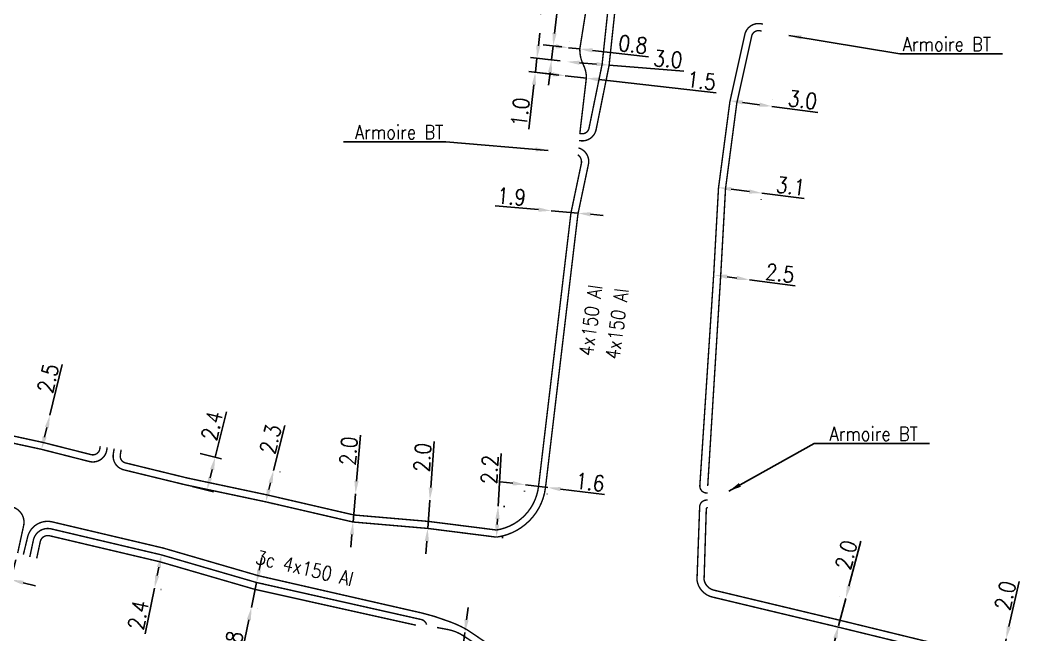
# Model space of a CAD drawing. Header units: millimetres. Extents: x 184994 to 186004, y 128000 to 129009.
# Drawn here: x 185193.6 to 185265.8, y 128350.1 to 128393.6 of the extents above; entities that cross this region are included whole.
import ezdxf
from ezdxf.enums import TextEntityAlignment as Align

# ---------------------------------------------------------------- set-up
doc = ezdxf.new("R2010")
doc.units = ezdxf.units.MM
doc.header["$PDMODE"] = 34
doc.linetypes.add('B_ST_Al', pattern=[2000, 1000, 1000])
doc.layers.get('Defpoints').update_dxf_attribs({"linetype": 'CONTINUOUS'})
doc.layers.add('B_100', color=3, linetype='CONTINUOUS')
doc.layers.add('B_110', color=1, linetype='CONTINUOUS')
doc.styles.get("Standard").update_dxf_attribs({"font": 'romans.shx', "width": 0.85})
doc.dimstyles.get("Standard").update_dxf_attribs({"dimtxt": 1.5, "dimasz": 1.2, "dimexe": 0.625, "dimexo": 0.625, "dimgap": 0.25, "dimtad": 1, "dimdec": 1, "dimzin": 0, "dimdsep": 46, "dimtxsty": 'Standard', "dimcen": -0.5, "dimadec": 0, "dimazin": 0, "dimtfac": 1, "dimtdec": 1, "dimtmove": 0, "dimatfit": 3, "dimfxl": 0, "dimtolj": 1, "dimtzin": 0, "dimarcsym": 0})

# ---------------------------------------------------------------- blocks, each defined once
blk = doc.blocks.new('*D223')
at = {"layer": 'B_100', "color": 0, "linetype": 'Continuous', "lineweight": -2, "transparency": 16777216}
for p, q in [((185227.5, 128359.196), (185227.702, 128362.936)), ((185227.886, 128359.175), (185227.968, 128359.171)), ((185227.43, 128357.898), (185227.451, 128358.298)), ((185227.767, 128356.979), (185227.849, 128356.974))]:
    blk.add_line(p, q, dxfattribs=at)
at = {"layer": 'B_100', "color": 0, "linetype": 'Continuous', "transparency": 16777216}
for points in [[(185227.302, 128358.306), (185227.601, 128358.289), (185227.5, 128359.196)], [(185227.28, 128357.906), (185227.579, 128357.89), (185227.381, 128356.999)]]:
    blk.add_solid(points, dxfattribs=at)
at = {"layer": 'Defpoints', "color": 0, "linetype": 'Continuous', "transparency": 16777216}
for p in [(185227.418, 128359.201), (185227.5, 128359.196), (185227.299, 128357.004)]:
    blk.add_point(p, dxfattribs=at)
at = {"layer": 'B_100', "color": 0, "linetype": 'Continuous', "transparency": 16777216, "insert": (185226.889, 128361.789), "char_height": 1.125, "attachment_point": 5, "rotation": 86.90591}
blk.add_mtext('\\A1;2.2', dxfattribs=at)
blk = doc.blocks.new('*D224')
at = {"layer": 'B_100', "color": 0, "linetype": 'Continuous', "lineweight": -2, "transparency": 16777216}
for p, q in [((185222.722, 128360.508), (185222.965, 128363.777)), ((185222.508, 128357.616), (185222.656, 128359.61)), ((185222.441, 128356.718), (185222.375, 128355.821))]:
    blk.add_line(p, q, dxfattribs=at)
at = {"layer": 'B_100', "color": 0, "linetype": 'Continuous', "transparency": 16777216}
for points in [[(185222.573, 128360.519), (185222.872, 128360.497), (185222.656, 128359.61)], [(185222.292, 128356.729), (185222.591, 128356.707), (185222.508, 128357.616)]]:
    blk.add_solid(points, dxfattribs=at)
at = {"layer": 'Defpoints', "color": 0, "linetype": 'Continuous', "transparency": 16777216}
for p in [(185222.656, 128359.61), (185222.656, 128359.61), (185222.508, 128357.616)]:
    blk.add_point(p, dxfattribs=at)
at = {"layer": 'B_100', "color": 0, "linetype": 'Continuous', "transparency": 16777216, "insert": (185222.129, 128362.647), "char_height": 1.125, "attachment_point": 5, "rotation": 85.7581}
blk.add_mtext('\\A1;2.0', dxfattribs=at)
blk = doc.blocks.new('*D225')
at = {"layer": 'B_100', "color": 0, "linetype": 'Continuous', "lineweight": -2, "transparency": 16777216}
for p, q in [((185228.538, 128360.818), (185227.645, 128360.929)), ((185229.431, 128360.707), (185231.019, 128360.51)), ((185231.912, 128360.399), (185235.03, 128360.012)), ((185229.377, 128360.273), (185229.373, 128360.242)), ((185230.965, 128360.076), (185230.961, 128360.045))]:
    blk.add_line(p, q, dxfattribs=at)
at = {"layer": 'B_100', "color": 0, "linetype": 'Continuous', "transparency": 16777216}
for points in [[(185228.556, 128360.967), (185228.519, 128360.669), (185229.431, 128360.707)], [(185231.93, 128360.548), (185231.893, 128360.25), (185231.019, 128360.51)]]:
    blk.add_solid(points, dxfattribs=at)
at = {"layer": 'Defpoints', "color": 0, "linetype": 'Continuous', "transparency": 16777216}
for p in [(185229.431, 128360.707), (185229.435, 128360.738), (185231.023, 128360.541)]:
    blk.add_point(p, dxfattribs=at)
at = {"layer": 'B_100', "color": 0, "linetype": 'Continuous', "transparency": 16777216, "insert": (185234.01, 128360.895), "char_height": 1.125, "attachment_point": 5, "rotation": 352.925}
blk.add_mtext('\\A1;1.6', dxfattribs=at)
blk = doc.blocks.new('*D226')
at = {"layer": 'B_100', "color": 0, "linetype": 'Continuous', "lineweight": -2, "transparency": 16777216}
for p, q in [((185230.369, 128380.206), (185227.285, 128380.483)), ((185233.158, 128379.955), (185231.266, 128380.125)), ((185234.054, 128379.874), (185234.951, 128379.793))]:
    blk.add_line(p, q, dxfattribs=at)
at = {"layer": 'B_100', "color": 0, "linetype": 'Continuous', "transparency": 16777216}
for points in [[(185230.383, 128380.355), (185230.356, 128380.056), (185231.266, 128380.125)], [(185234.068, 128380.023), (185234.041, 128379.724), (185233.158, 128379.955)]]:
    blk.add_solid(points, dxfattribs=at)
at = {"layer": 'Defpoints', "color": 0, "linetype": 'Continuous', "transparency": 16777216}
for p in [(185231.266, 128380.125), (185231.266, 128380.125), (185233.158, 128379.955)]:
    blk.add_point(p, dxfattribs=at)
at = {"layer": 'B_100', "color": 0, "linetype": 'Continuous', "transparency": 16777216, "insert": (185228.446, 128381.132), "char_height": 1.125, "attachment_point": 5, "rotation": 354.854}
blk.add_mtext('\\A1;1.9', dxfattribs=at)
blk = doc.blocks.new('*D227')
at = {"layer": 'B_110', "color": 0, "linetype": 'Continuous', "lineweight": -2, "transparency": 16777216}
for p, q in [((185233.268, 128390.614), (185234.465, 128390.519)), ((185235.362, 128390.448), (185240.654, 128390.027))]:
    blk.add_line(p, q, dxfattribs=at)
at = {"layer": 'B_110', "color": 0, "linetype": 'Continuous', "transparency": 16777216}
for points in [[(185233.28, 128390.764), (185233.257, 128390.465), (185232.371, 128390.686)], [(185234.477, 128390.669), (185234.453, 128390.37), (185235.362, 128390.448)]]:
    blk.add_solid(points, dxfattribs=at)
at = {"layer": 'Defpoints', "color": 0, "linetype": 'Continuous', "transparency": 16777216}
for p in [(185232.371, 128390.686), (185232.371, 128390.686), (185235.362, 128390.448)]:
    blk.add_point(p, dxfattribs=at)
at = {"layer": 'B_110', "color": 0, "linetype": 'Continuous', "transparency": 16777216, "insert": (185239.528, 128390.869), "char_height": 1.125, "attachment_point": 5, "rotation": 355.45463}
blk.add_mtext('\\A1;3.0', dxfattribs=at)
blk = doc.blocks.new('*D232')
at = {"layer": 'B_100', "color": 0, "linetype": 'Continuous', "lineweight": -2, "transparency": 16777216}
for p, q in [((185243.719, 128375.453), (185244.412, 128375.359)), ((185245.304, 128375.238), (185248.553, 128374.799))]:
    blk.add_line(p, q, dxfattribs=at)
at = {"layer": 'B_100', "color": 0, "linetype": 'Continuous', "transparency": 16777216}
for points in [[(185243.739, 128375.602), (185243.699, 128375.304), (185242.827, 128375.574)], [(185244.433, 128375.508), (185244.392, 128375.211), (185245.304, 128375.238)]]:
    blk.add_solid(points, dxfattribs=at)
at = {"layer": 'Defpoints', "color": 0, "linetype": 'Continuous', "transparency": 16777216}
for p in [(185242.827, 128375.574), (185245.304, 128375.238), (185245.304, 128375.238)]:
    blk.add_point(p, dxfattribs=at)
at = {"layer": 'B_100', "color": 0, "linetype": 'Continuous', "transparency": 16777216, "insert": (185247.475, 128375.701), "char_height": 1.125, "attachment_point": 5, "rotation": 352.2898}
blk.add_mtext('\\A1;2.5', dxfattribs=at)
blk = doc.blocks.new('*D233')
at = {"layer": 'B_100', "color": 0, "linetype": 'Continuous', "lineweight": -2, "transparency": 16777216}
for p, q in [((185243.057, 128381.307), (185243.057, 128381.304)), ((185244.009, 128381.655), (185245.298, 128381.49)), ((185246.191, 128381.375), (185249.172, 128380.994)), ((185246.132, 128380.913), (185246.132, 128380.911))]:
    blk.add_line(p, q, dxfattribs=at)
at = {"layer": 'B_100', "color": 0, "linetype": 'Continuous', "transparency": 16777216}
for points in [[(185244.028, 128381.804), (185243.99, 128381.506), (185243.116, 128381.769)], [(185245.317, 128381.639), (185245.279, 128381.341), (185246.191, 128381.375)]]:
    blk.add_solid(points, dxfattribs=at)
at = {"layer": 'Defpoints', "color": 0, "linetype": 'Continuous', "transparency": 16777216}
for p in [(185243.116, 128381.772), (185246.191, 128381.378), (185246.191, 128381.375)]:
    blk.add_point(p, dxfattribs=at)
at = {"layer": 'B_100', "color": 0, "linetype": 'Continuous', "transparency": 16777216, "insert": (185248.223, 128381.872), "char_height": 1.125, "attachment_point": 5, "rotation": 352.70854}
blk.add_mtext('\\A1;3.1', dxfattribs=at)
blk = doc.blocks.new('*D234')
at = {"layer": 'B_100', "color": 0, "linetype": 'Continuous', "lineweight": -2, "transparency": 16777216}
for p, q in [((185243.99, 128388.386), (185243.99, 128388.386)), ((185244.819, 128387.802), (185246.009, 128387.643)), ((185246.963, 128387.988), (185246.963, 128387.988)), ((185246.901, 128387.524), (185250.15, 128387.089))]:
    blk.add_line(p, q, dxfattribs=at)
at = {"layer": 'B_100', "color": 0, "linetype": 'Continuous', "transparency": 16777216}
for points in [[(185244.839, 128387.951), (185244.8, 128387.653), (185243.927, 128387.921)], [(185246.029, 128387.792), (185245.989, 128387.494), (185246.901, 128387.524)]]:
    blk.add_solid(points, dxfattribs=at)
at = {"layer": 'Defpoints', "color": 0, "linetype": 'Continuous', "transparency": 16777216}
for p in [(185243.927, 128387.921), (185246.901, 128387.524), (185246.901, 128387.524)]:
    blk.add_point(p, dxfattribs=at)
at = {"layer": 'B_100', "color": 0, "linetype": 'Continuous', "transparency": 16777216, "insert": (185249.071, 128387.99), "char_height": 1.125, "attachment_point": 5, "rotation": 352.37949}
blk.add_mtext('\\A1;3.0', dxfattribs=at)
blk = doc.blocks.new('*D244')
at = {"layer": 'B_100', "color": 0, "linetype": 'Continuous', "lineweight": -2, "transparency": 16777216}
for p, q in [((185217.463, 128360.96), (185217.744, 128364.226)), ((185217.215, 128358.071), (185217.386, 128360.063)), ((185217.137, 128357.174), (185217.06, 128356.277))]:
    blk.add_line(p, q, dxfattribs=at)
at = {"layer": 'B_100', "color": 0, "linetype": 'Continuous', "transparency": 16777216}
for points in [[(185217.314, 128360.973), (185217.612, 128360.947), (185217.386, 128360.063)], [(185216.988, 128357.187), (185217.287, 128357.161), (185217.215, 128358.071)]]:
    blk.add_solid(points, dxfattribs=at)
at = {"layer": 'Defpoints', "color": 0, "linetype": 'Continuous', "transparency": 16777216}
for p in [(185217.386, 128360.063), (185217.386, 128360.063), (185217.215, 128358.071)]:
    blk.add_point(p, dxfattribs=at)
at = {"layer": 'B_100', "color": 0, "linetype": 'Continuous', "transparency": 16777216, "insert": (185216.895, 128363.106), "char_height": 1.125, "attachment_point": 5, "rotation": 85.08538}
blk.add_mtext('\\A1;2.0', dxfattribs=at)
blk = doc.blocks.new('*D245')
at = {"layer": 'B_100', "color": 0, "linetype": 'Continuous', "lineweight": -2, "transparency": 16777216}
for p, q in [((185211.589, 128361.731), (185212.382, 128364.912)), ((185212.031, 128361.621), (185212.044, 128361.618)), ((185211.25, 128360.373), (185211.371, 128360.858)), ((185211.474, 128359.389), (185211.487, 128359.386))]:
    blk.add_line(p, q, dxfattribs=at)
at = {"layer": 'B_100', "color": 0, "linetype": 'Continuous', "transparency": 16777216}
for points in [[(185211.225, 128360.894), (185211.517, 128360.822), (185211.589, 128361.731)], [(185211.105, 128360.409), (185211.396, 128360.337), (185211.032, 128359.5)]]:
    blk.add_solid(points, dxfattribs=at)
at = {"layer": 'Defpoints', "color": 0, "linetype": 'Continuous', "transparency": 16777216}
for p in [(185211.576, 128361.734), (185211.589, 128361.731), (185211.02, 128359.503)]:
    blk.add_point(p, dxfattribs=at)
at = {"layer": 'B_100', "color": 0, "linetype": 'Continuous', "transparency": 16777216, "insert": (185211.366, 128363.94), "char_height": 1.125, "attachment_point": 5, "rotation": 76.00435}
blk.add_mtext('\\A1;2.3', dxfattribs=at)
blk = doc.blocks.new('*D246')
at = {"layer": 'B_100', "color": 0, "linetype": 'Continuous', "lineweight": -2, "transparency": 16777216}
for p, q in [((185207.447, 128362.658), (185208.244, 128365.886)), ((185206.384, 128362.921), (185207.902, 128362.546)), ((185207.087, 128361.202), (185207.231, 128361.785)), ((185205.808, 128360.591), (185207.327, 128360.216))]:
    blk.add_line(p, q, dxfattribs=at)
at = {"layer": 'B_100', "color": 0, "linetype": 'Continuous', "transparency": 16777216}
for points in [[(185207.086, 128361.821), (185207.377, 128361.749), (185207.447, 128362.658)], [(185206.942, 128361.238), (185207.233, 128361.166), (185206.872, 128360.328)]]:
    blk.add_solid(points, dxfattribs=at)
at = {"layer": 'Defpoints', "color": 0, "linetype": 'Continuous', "transparency": 16777216}
for p in [(185205.929, 128363.033), (185207.447, 128362.658), (185205.353, 128360.703)]:
    blk.add_point(p, dxfattribs=at)
at = {"layer": 'B_100', "color": 0, "linetype": 'Continuous', "transparency": 16777216, "insert": (185207.225, 128364.889), "char_height": 1.125, "attachment_point": 5, "rotation": 76.13011}
blk.add_mtext('\\A1;2.4', dxfattribs=at)
blk = doc.blocks.new('*D247')
at = {"layer": 'B_100', "color": 0, "linetype": 'Continuous', "lineweight": -2, "transparency": 16777216}
for p, q in [((185195.74, 128365.647), (185196.617, 128369.231)), ((185195.36, 128364.093), (185195.526, 128364.773))]:
    blk.add_line(p, q, dxfattribs=at)
at = {"layer": 'B_100', "color": 0, "linetype": 'Continuous', "transparency": 16777216}
for points in [[(185195.38, 128364.809), (185195.672, 128364.737), (185195.74, 128365.647)], [(185195.214, 128364.129), (185195.505, 128364.057), (185195.146, 128363.219)]]:
    blk.add_solid(points, dxfattribs=at)
at = {"layer": 'Defpoints', "color": 0, "linetype": 'Continuous', "transparency": 16777216}
for p in [(185195.74, 128365.647), (185195.74, 128365.647), (185195.146, 128363.219)]:
    blk.add_point(p, dxfattribs=at)
at = {"layer": 'B_100', "color": 0, "linetype": 'Continuous', "transparency": 16777216, "insert": (185195.606, 128368.254), "char_height": 1.125, "attachment_point": 5, "rotation": 76.2504}
blk.add_mtext('\\A1;2.5', dxfattribs=at)
blk = doc.blocks.new('*D251')
at = {"layer": 'B_100', "color": 0, "linetype": 'Continuous', "lineweight": -2, "transparency": 16777216}
for p, q in [((185210.564, 128354.664), (185210.745, 128355.546)), ((185210.382, 128353.783), (185210.018, 128352.02)), ((185210.831, 128353.69), (185210.841, 128353.688)), ((185210.467, 128351.927), (185210.477, 128351.925)), ((185209.836, 128351.139), (185209.201, 128348.061))]:
    blk.add_line(p, q, dxfattribs=at)
at = {"layer": 'B_100', "color": 0, "linetype": 'Continuous', "transparency": 16777216}
for points in [[(185210.417, 128354.695), (185210.71, 128354.634), (185210.382, 128353.783)], [(185209.689, 128351.169), (185209.983, 128351.108), (185210.018, 128352.02)]]:
    blk.add_solid(points, dxfattribs=at)
at = {"layer": 'Defpoints', "color": 0, "linetype": 'Continuous', "transparency": 16777216}
for p in [(185210.372, 128353.785), (185210.008, 128352.022), (185210.018, 128352.02)]:
    blk.add_point(p, dxfattribs=at)
at = {"layer": 'B_100', "color": 0, "linetype": 'Continuous', "transparency": 16777216, "insert": (185208.693, 128349.311), "char_height": 1.125, "attachment_point": 5, "rotation": 78.34386}
blk.add_mtext('\\A1;1.8', dxfattribs=at)
blk = doc.blocks.new('*D252')
at = {"layer": 'B_100', "color": 0, "linetype": 'Continuous', "lineweight": -2, "transparency": 16777216}
for p, q in [((185204.085, 128355.65), (185204.098, 128355.647)), ((185203.457, 128354.86), (185203.336, 128354.273)), ((185203.154, 128353.391), (185202.482, 128350.136)), ((185203.6, 128353.299), (185203.613, 128353.297))]:
    blk.add_line(p, q, dxfattribs=at)
at = {"layer": 'B_100', "color": 0, "linetype": 'Continuous', "transparency": 16777216}
for points in [[(185203.31, 128354.891), (185203.604, 128354.83), (185203.639, 128355.742)], [(185203.189, 128354.303), (185203.483, 128354.243), (185203.154, 128353.391)]]:
    blk.add_solid(points, dxfattribs=at)
at = {"layer": 'Defpoints', "color": 0, "linetype": 'Continuous', "transparency": 16777216}
for p in [(185203.626, 128355.745), (185203.141, 128353.394), (185203.154, 128353.391)]:
    blk.add_point(p, dxfattribs=at)
at = {"layer": 'B_100', "color": 0, "linetype": 'Continuous', "transparency": 16777216, "insert": (185201.993, 128351.474), "char_height": 1.125, "attachment_point": 5, "rotation": 78.34386}
blk.add_mtext('\\A1;2.4', dxfattribs=at)
blk = doc.blocks.new('*D254')
at = {"layer": 'B_100', "color": 0, "linetype": 'Continuous', "lineweight": -2, "transparency": 16777216}
for p, q in [((185192.112, 128355.695), (185191.646, 128353.835)), ((185193.324, 128355.391), (185192.858, 128353.531)), ((185190.887, 128354.509), (185187.839, 128355.273)), ((185192.972, 128353.986), (185191.76, 128354.29)), ((185193.845, 128353.767), (185194.718, 128353.548))]:
    blk.add_line(p, q, dxfattribs=at)
at = {"layer": 'B_100', "color": 0, "linetype": 'Continuous', "transparency": 16777216}
for points in [[(185190.923, 128354.654), (185190.85, 128354.363), (185191.76, 128354.29)], [(185193.881, 128353.912), (185193.808, 128353.621), (185192.972, 128353.986)]]:
    blk.add_solid(points, dxfattribs=at)
at = {"layer": 'Defpoints', "color": 0, "linetype": 'Continuous', "transparency": 16777216}
for p in [(185192.226, 128356.15), (185193.438, 128355.846), (185191.76, 128354.29)]:
    blk.add_point(p, dxfattribs=at)
at = {"layer": 'B_100', "color": 0, "linetype": 'Continuous', "transparency": 16777216, "insert": (185189.109, 128355.728), "char_height": 1.125, "attachment_point": 5, "rotation": 345.92351}
blk.add_mtext('\\A1;1.3', dxfattribs=at)
blk = doc.blocks.new('*D293')
at = {"layer": 'B_100', "color": 0, "linetype": 'Continuous', "lineweight": -2, "transparency": 16777216}
for p, q in [((185263.69, 128350.658), (185264.426, 128353.853)), ((185263.04, 128347.832), (185263.488, 128349.781)), ((185262.838, 128346.955), (185262.636, 128346.078))]:
    blk.add_line(p, q, dxfattribs=at)
at = {"layer": 'B_100', "color": 0, "linetype": 'Continuous', "transparency": 16777216}
for points in [[(185263.544, 128350.692), (185263.837, 128350.624), (185263.488, 128349.781)], [(185262.692, 128346.988), (185262.984, 128346.921), (185263.04, 128347.832)]]:
    blk.add_solid(points, dxfattribs=at)
at = {"layer": 'Defpoints', "color": 0, "linetype": 'Continuous', "transparency": 16777216}
for p in [(185263.488, 128349.781), (185263.488, 128349.781), (185263.04, 128347.832)]:
    blk.add_point(p, dxfattribs=at)
at = {"layer": 'B_100', "color": 0, "linetype": 'Continuous', "transparency": 16777216, "insert": (185263.428, 128352.862), "char_height": 1.125, "attachment_point": 5, "rotation": 77.03664}
blk.add_mtext('\\A1;2.0', dxfattribs=at)
blk = doc.blocks.new('*D294')
at = {"layer": 'B_100', "color": 0, "linetype": 'Continuous', "lineweight": -2, "transparency": 16777216}
for p, q in [((185252.356, 128353.53), (185253.187, 128356.702)), ((185251.621, 128350.725), (185252.128, 128352.659)), ((185251.674, 128352.778), (185251.674, 128352.778)), ((185251.167, 128350.843), (185251.167, 128350.843)), ((185251.393, 128349.854), (185251.165, 128348.983))]:
    blk.add_line(p, q, dxfattribs=at)
at = {"layer": 'B_100', "color": 0, "linetype": 'Continuous', "transparency": 16777216}
for points in [[(185252.211, 128353.568), (185252.501, 128353.492), (185252.128, 128352.659)], [(185251.248, 128349.892), (185251.538, 128349.816), (185251.621, 128350.725)]]:
    blk.add_solid(points, dxfattribs=at)
at = {"layer": 'Defpoints', "color": 0, "linetype": 'Continuous', "transparency": 16777216}
for p in [(185252.128, 128352.659), (185252.128, 128352.659), (185251.621, 128350.725)]:
    blk.add_point(p, dxfattribs=at)
at = {"layer": 'B_100', "color": 0, "linetype": 'Continuous', "transparency": 16777216, "insert": (185252.16, 128355.741), "char_height": 1.125, "attachment_point": 5, "rotation": 75.32004}
blk.add_mtext('\\A1;2.0', dxfattribs=at)
blk = doc.blocks.new('*D306')
at = {"layer": 'B_100', "color": 0, "linetype": 'Continuous', "lineweight": -2, "transparency": 16777216}
for p, q in [((185225.261, 128351.128), (185225.379, 128352.02)), ((185225.143, 128350.235), (185224.92, 128348.55)), ((185224.455, 128348.612), (185224.455, 128348.612)), ((185224.802, 128347.658), (185224.39, 128344.543))]:
    blk.add_line(p, q, dxfattribs=at)
at = {"layer": 'B_100', "color": 0, "linetype": 'Continuous', "transparency": 16777216}
for points in [[(185225.112, 128351.147), (185225.41, 128351.108), (185225.143, 128350.235)], [(185224.653, 128347.678), (185224.951, 128347.638), (185224.92, 128348.55)]]:
    blk.add_solid(points, dxfattribs=at)
at = {"layer": 'Defpoints', "color": 0, "linetype": 'Continuous', "transparency": 16777216}
for p in [(185225.143, 128350.235), (185224.92, 128348.55), (185224.92, 128348.55)]:
    blk.add_point(p, dxfattribs=at)
at = {"layer": 'B_100', "color": 0, "linetype": 'Continuous', "transparency": 16777216, "insert": (185223.793, 128345.753), "char_height": 1.125, "attachment_point": 5, "rotation": 82.4664}
blk.add_mtext('\\A1;1.7', dxfattribs=at)
blk = doc.blocks.new('*D25')
at = {"layer": 'B_100', "color": 0, "linetype": 'Continuous', "lineweight": -2, "transparency": 16777216}
for p, q in [((185230.35, 128391.822), (185230.452, 128392.717)), ((185231.905, 128390.739), (185229.782, 128390.981)), ((185230.248, 128390.928), (185230.135, 128389.935)), ((185231.792, 128389.745), (185229.669, 128389.988)), ((185230.032, 128389.04), (185229.676, 128385.919))]:
    blk.add_line(p, q, dxfattribs=at)
at = {"layer": 'B_100', "color": 0, "linetype": 'Continuous', "transparency": 16777216}
for points in [[(185230.201, 128391.839), (185230.499, 128391.805), (185230.248, 128390.928)], [(185229.883, 128389.058), (185230.182, 128389.023), (185230.135, 128389.935)]]:
    blk.add_solid(points, dxfattribs=at)
at = {"layer": 'Defpoints', "color": 0, "linetype": 'Continuous', "transparency": 16777216}
for p in [(185230.248, 128390.928), (185232.371, 128390.686), (185232.258, 128389.692)]:
    blk.add_point(p, dxfattribs=at)
at = {"layer": 'B_100', "color": 0, "linetype": 'Continuous', "transparency": 16777216, "insert": (185229.058, 128387.118), "char_height": 1.125, "attachment_point": 5, "rotation": 83.48495}
blk.add_mtext('\\A1;1.0', dxfattribs=at)
blk = doc.blocks.new('*D26')
at = {"layer": 'B_100', "color": 0, "linetype": 'Continuous', "lineweight": -2, "transparency": 16777216}
for p, q in [((185231.364, 128389.794), (185230.469, 128389.896)), ((185232.258, 128389.692), (185233.748, 128389.522)), ((185234.642, 128389.42), (185242.94, 128388.472))]:
    blk.add_line(p, q, dxfattribs=at)
at = {"layer": 'B_100', "color": 0, "linetype": 'Continuous', "transparency": 16777216}
for points in [[(185231.381, 128389.943), (185231.347, 128389.645), (185232.258, 128389.692)], [(185234.659, 128389.569), (185234.625, 128389.271), (185233.748, 128389.522)]]:
    blk.add_solid(points, dxfattribs=at)
at = {"layer": 'Defpoints', "color": 0, "linetype": 'Continuous', "transparency": 16777216}
for p in [(185232.258, 128389.692), (185232.258, 128389.692), (185233.748, 128389.522)]:
    blk.add_point(p, dxfattribs=at)
at = {"layer": 'B_100', "color": 0, "linetype": 'Continuous', "transparency": 16777216, "insert": (185241.911, 128389.345), "char_height": 1.125, "attachment_point": 5, "rotation": 353.48495}
blk.add_mtext('\\A1;1.5', dxfattribs=at)
blk = doc.blocks.new('*D27')
at = {"layer": 'B_100', "color": 0, "linetype": 'Continuous', "lineweight": -2, "transparency": 16777216}
for p, q in [((185231.495, 128392.698), (185231.852, 128395.82)), ((185232.019, 128391.732), (185230.927, 128391.857)), ((185231.279, 128390.81), (185231.393, 128391.804)), ((185231.905, 128390.739), (185230.814, 128390.864)), ((185231.177, 128389.916), (185231.075, 128389.022))]:
    blk.add_line(p, q, dxfattribs=at)
at = {"layer": 'B_100', "color": 0, "linetype": 'Continuous', "transparency": 16777216}
for points in [[(185231.346, 128392.715), (185231.644, 128392.681), (185231.393, 128391.804)], [(185231.028, 128389.933), (185231.326, 128389.899), (185231.279, 128390.81)]]:
    blk.add_solid(points, dxfattribs=at)
at = {"layer": 'Defpoints', "color": 0, "linetype": 'Continuous', "transparency": 16777216}
for p in [(185232.485, 128391.679), (185231.279, 128390.81), (185232.371, 128390.686)]:
    blk.add_point(p, dxfattribs=at)
at = {"layer": 'B_100', "color": 0, "linetype": 'Continuous', "transparency": 16777216, "insert": (185230.979, 128394.791), "char_height": 1.125, "attachment_point": 5, "rotation": 83.48495}
blk.add_mtext('\\A1;1.0', dxfattribs=at)
blk = doc.blocks.new('*D28')
at = {"layer": 'B_100', "color": 0, "linetype": 'Continuous', "lineweight": -2, "transparency": 16777216}
for p, q in [((185232.538, 128392.145), (185232.538, 128392.145)), ((185231.59, 128391.781), (185230.696, 128391.884)), ((185232.485, 128391.679), (185233.28, 128391.589)), ((185233.333, 128392.054), (185233.333, 128392.054)), ((185234.174, 128391.486), (185238.15, 128391.032))]:
    blk.add_line(p, q, dxfattribs=at)
at = {"layer": 'B_100', "color": 0, "linetype": 'Continuous', "transparency": 16777216}
for points in [[(185231.608, 128391.93), (185231.573, 128391.632), (185232.485, 128391.679)], [(185234.191, 128391.635), (185234.157, 128391.337), (185233.28, 128391.589)]]:
    blk.add_solid(points, dxfattribs=at)
at = {"layer": 'Defpoints', "color": 0, "linetype": 'Continuous', "transparency": 16777216}
for p in [(185232.485, 128391.679), (185232.485, 128391.679), (185233.28, 128391.589)]:
    blk.add_point(p, dxfattribs=at)
at = {"layer": 'B_100', "color": 0, "linetype": 'Continuous', "transparency": 16777216, "insert": (185237.053, 128391.912), "char_height": 1.125, "attachment_point": 5, "rotation": 353.48495}
blk.add_mtext('\\A1;0.8', dxfattribs=at)

msp = doc.modelspace()

# ---------------------------------------------------------------- linework, layer by layer
at = {"layer": 'B_100', "linetype": 'B_ST_Al', "const_width": 0.1, "flags": 128}
for points in [[(185236.931, 128412.899), (185237.484, 128412.767, -0.37322), (185237.874, 128412.223), (185236.479, 128405.614), (185234.865, 128390.497), (185233.937, 128385.979, -0.381574), (185233.403, 128385.582), (185233.281, 128385.593)], [(185236.359, 128412.044), (185235.239, 128405.741), (185233.978, 128395.942), (185233.283, 128391.577, 0.118032), (185233.55, 128390.433, -0.146435), (185233.733, 128389.389), (185233.331, 128385.991), (185233.286, 128385.551)], [(185246.17, 128392.86), (185246.044, 128392.883, 0.404669), (185245.464, 128392.5), (185244.409, 128387.754), (185243.611, 128381.697), (185243.269, 128375.546), (185242.349, 128360.624), (185242.349, 128360.624)], [(185193.454, 128355.87), (185193.866, 128357.767, 0.444122), (185192.949, 128359.164), (185188.414, 128360.082), (185183.283, 128361.397), (185173.887, 128363.948), (185162.649, 128367.175), (185147.216, 128374.585), (185141.585, 128376.103), (185133.746, 128379.789), (185122.984, 128384.102, 0.221771), (185121.558, 128383.919), (185121.558, 128383.919), (185121.418, 128383.853, -0.19396), (185120.982, 128383.829), (185119.271, 128384.511), (185105.827, 128390.014, 0.433467), (185105.163, 128389.71), (185105.107, 128389.542)], [(185199.303, 128363.43), (185199.274, 128363.25, -0.440428), (185198.658, 128362.845), (185195.216, 128363.716), (185188.698, 128365.127), (185184.291, 128366.29), (185174.168, 128368.876, -0.4089), (185173.476, 128370.018), (185173.889, 128370.898), (185181.502, 128385.745)], [(185233.146, 128384.099), (185233.146, 128384.099, -0.271331), (185233.403, 128383.515), (185232.659, 128379.977), (185230.359, 128360.589, -0.33715), (185227.377, 128357.504), (185222.578, 128358.111), (185222.578, 128358.111)], [(185222.551, 128358.114), (185217.29, 128358.566), (185211.141, 128359.988), (185205.464, 128361.191), (185201.1, 128362.257, -0.390938), (185200.725, 128362.822), (185200.784, 128363.192)], [(185311.171, 128332.126), (185310.556, 128330.956, -0.426828), (185309.862, 128330.756), (185305.954, 128333.028), (185302.338, 128335.035), (185297.197, 128337.52), (185290.075, 128340.922), (185285.985, 128342.426), (185278.835, 128344.652), (185263.153, 128348.319), (185251.694, 128351.113), (185242.794, 128353.24, -0.298406), (185242.09, 128353.987), (185242.248, 128359.013), (185242.332, 128359.124)], [(185193.858, 128355.764), (185194.175, 128357.074, -0.406256), (185195.947, 128358.069), (185203.766, 128356.226), (185210.507, 128354.267), (185222.099, 128351.622), (185222.972, 128351.386), (185224.117, 128350.988, -0.04235), (185225.279, 128350.445, -0.015474), (185227.09, 128349.194, -0.168286), (185228.743, 128346.789), (185228.357, 128338.653), (185227.845, 128329.947), (185227.71, 128325.599), (185227.566, 128321.865, -0.405789), (185226.557, 128320.904), (185226.506, 128320.904)], [(185222.43, 128350.798, 0.279623), (185222.058, 128351.159), (185210.382, 128353.783), (185203.639, 128355.742), (185195.831, 128357.583, 0.43307), (185194.556, 128356.738), (185194.312, 128355.592)], [(185221.673, 128350.759), (185210.256, 128353.299), (185203.512, 128355.258), (185195.717, 128357.096, 0.438231), (185195.047, 128356.645), (185194.801, 128355.488)], [(185226.511, 128321.404), (185226.562, 128321.404, 0.405789), (185227.066, 128321.884), (185227.211, 128325.616), (185227.345, 128329.969), (185227.857, 128338.68), (185228.239, 128346.73, 0.163268), (185226.793, 128348.792, 0.015474), (185225.007, 128350.025, 0.096186), (185223.954, 128350.448), (185223.164, 128350.596)]]:
    msp.add_lwpolyline(points, format="xyb", dxfattribs=at)
at = {"layer": 'B_110', "linetype": 'B_ST_Al', "const_width": 0.1, "flags": 128}
for points in [[(185237.01, 128413.289), (185237.958, 128413.07, -0.375108), (185238.414, 128412.438), (185236.973, 128405.536), (185235.359, 128390.418), (185234.442, 128385.88, -0.382424), (185233.372, 128385.083), (185233.236, 128385.095)], [(185246.263, 128393.351), (185246.137, 128393.375, 0.404669), (185244.976, 128392.609), (185243.917, 128387.841), (185243.113, 128381.744), (185242.77, 128375.577), (185241.79, 128360.658, 0.430018), (185242.283, 128360.125), (185242.343, 128360.124)], [(185199.797, 128363.351), (185199.767, 128363.168, -0.440667), (185198.534, 128362.357), (185195.102, 128363.23), (185188.581, 128364.641), (185184.166, 128365.806), (185174.044, 128368.391, -0.420458), (185173.004, 128370.189), (185173.44, 128371.118), (185181.057, 128385.973)], [(185233.19, 128384.579, -0.394237), (185233.895, 128383.411), (185233.153, 128379.897), (185230.856, 128360.53, -0.342125), (185227.381, 128356.999), (185222.508, 128357.616), (185222.508, 128357.616), (185217.212, 128358.071), (185211.032, 128359.5), (185205.353, 128360.703), (185200.981, 128361.766, -0.391272), (185200.23, 128362.896), (185200.291, 128363.271)], [(185311.557, 128331.918), (185310.974, 128330.794, -0.425512), (185309.592, 128330.385), (185305.708, 128332.593), (185302.108, 128334.591), (185296.981, 128337.069), (185289.88, 128340.461), (185285.824, 128341.952), (185278.703, 128344.169), (185263.037, 128347.832), (185251.577, 128350.627), (185242.678, 128352.754, -0.30961), (185241.588, 128353.958), (185241.777, 128359.143, -0.407076), (185242.282, 128359.625), (185242.338, 128359.624)]]:
    msp.add_lwpolyline(points, format="xyb", dxfattribs=at)

# ---------------------------------------------------------------- texts
at = {"layer": 'B_100', "linetype": 'B_ST_Al', "width": 0.85}
for s, rotation, p in [('4x150 Al', 82.6109, (185234.055, 128372.371)), ('3c 4x150 Al', 346.78867, (185213.784, 128354.807))]:
    msp.add_text(s, height=1, rotation=rotation, dxfattribs=at).set_placement(p, align=Align.MIDDLE)
at = {"layer": 'B_100', "char_height": 1}
for insert, attachment_point in [((185256.16, 128391.43), 7), ((185223.614, 128385.195), 9), ((185250.97, 128363.812), 7)]:
    msp.add_mtext('Armoire BT', dxfattribs=dict(at, insert=insert, attachment_point=attachment_point))
at = {"layer": 'B_110', "linetype": 'B_ST_Al', "width": 0.85}
msp.add_text('4x150 Al', height=1, rotation=82.6109, dxfattribs=at).set_placement((185235.923, 128372.119), align=Align.MIDDLE)

# ---------------------------------------------------------------- dimensions: what is measured, and where the dimension line sits
at = {"layer": 'B_100', "linetype": 'Continuous'}
for base, p1, p2, angle, picture, middle, dimtype in [((185231.279, 128390.81), (185232.485, 128391.679), (185232.371, 128390.686), 83.48495, '*D27', (185231.724, 128394.706), 160), ((185230.248, 128390.928), (185232.258, 128389.692), (185232.371, 128390.686), 263.48495, '*D25', (185229.803, 128387.033), 160), ((185232.485, 128391.679), (185233.28, 128391.589), (185232.485, 128391.679), 353.48495, '*D28', (185236.968, 128391.167), 160), ((185232.258, 128389.692), (185233.748, 128389.522), (185232.258, 128389.692), 353.48495, '*D26', (185241.826, 128388.599), 160), ((185246.901, 128387.524), (185243.927, 128387.921), (185246.901, 128387.524), 352.37949, '*D234', (185248.972, 128387.246), 161), ((185246.191, 128381.375), (185243.116, 128381.772), (185246.191, 128381.378), 352.70854, '*D233', (185248.128, 128381.128), 161), ((185231.266, 128380.125), (185233.158, 128379.955), (185231.266, 128380.125), 174.854, '*D226', (185228.379, 128380.385), 161), ((185245.304, 128375.238), (185242.827, 128375.574), (185245.304, 128375.238), 352.2898, '*D232', (185247.375, 128374.958), 161), ((185195.74, 128365.647), (185195.146, 128363.219), (185195.74, 128365.647), 76.2504, '*D247', (185196.334, 128368.076), 161), ((185207.447, 128362.658), (185205.353, 128360.703), (185205.929, 128363.033), 76.13011, '*D246', (185207.953, 128364.709), 161), ((185211.589, 128361.731), (185211.02, 128359.503), (185211.576, 128361.734), 76.00435, '*D245', (185212.094, 128363.759), 161), ((185217.386, 128360.063), (185217.215, 128358.071), (185217.386, 128360.063), 85.08538, '*D244', (185217.642, 128363.042), 161), ((185222.656, 128359.61), (185222.508, 128357.616), (185222.656, 128359.61), 85.7581, '*D224', (185222.877, 128362.591), 161), ((185227.5, 128359.196), (185227.299, 128357.004), (185227.418, 128359.201), 86.90591, '*D223', (185227.638, 128361.748), 161), ((185229.431, 128360.707), (185231.023, 128360.541), (185229.435, 128360.738), 172.925, '*D225', (185233.917, 128360.15), 161), ((185252.128, 128352.659), (185251.621, 128350.725), (185252.128, 128352.659), 75.32004, '*D294', (185252.885, 128355.551), 161), ((185191.76, 128354.29), (185193.438, 128355.846), (185192.226, 128356.15), 165.92351, '*D254', (185188.926, 128355), 161), ((185203.154, 128353.391), (185203.626, 128355.745), (185203.141, 128353.394), 258.34386, '*D252', (185202.727, 128351.323), 161), ((185210.018, 128352.02), (185210.372, 128353.785), (185210.008, 128352.022), 258.34386, '*D251', (185209.428, 128349.159), 161), ((185263.488, 128349.781), (185263.04, 128347.832), (185263.488, 128349.781), 77.03664, '*D293', (185264.159, 128352.694), 161), ((185224.92, 128348.55), (185225.143, 128350.235), (185224.92, 128348.55), 262.4664, '*D306', (185224.537, 128345.654), 161)]:
    dim = msp.add_linear_dim(base=base, p1=p1, p2=p2, angle=angle, dimstyle='Standard', override={"dimscale": 0.75}, dxfattribs=at)
    dim.commit()
    dim.dimension.update_dxf_attribs({"geometry": picture, "text_midpoint": middle, "dimtype": dimtype})
at = {"layer": 'B_110', "linetype": 'Continuous'}
dim = msp.add_linear_dim(base=(185232.371, 128390.686), p1=(185235.362, 128390.448), p2=(185232.371, 128390.686), angle=175.45463, dimstyle='Standard', override={"dimscale": 0.75}, dxfattribs=at)
dim.commit()
dim.dimension.update_dxf_attribs({"geometry": '*D227', "text_midpoint": (185239.469, 128390.122), "dimtype": 161})

# ---------------------------------------------------------------- leaders
at = {"layer": 'B_100', "annotation_type": 0, "has_hookline": 1, "text_width": 7.083}
for points, hookline_direction in [([(185248.099, 128392.553), (185255.972, 128391.242)], 0), ([(185231.039, 128384.405), (185223.801, 128385.008)], 1), ([(185243.845, 128360.261), (185249.883, 128363.625), (185250.783, 128363.625)], 0)]:
    msp.add_leader(points, dimstyle='Standard', override={"dimscale": 0.75}, dxfattribs=dict(at, hookline_direction=hookline_direction))

doc.saveas('drawing.dxf')
